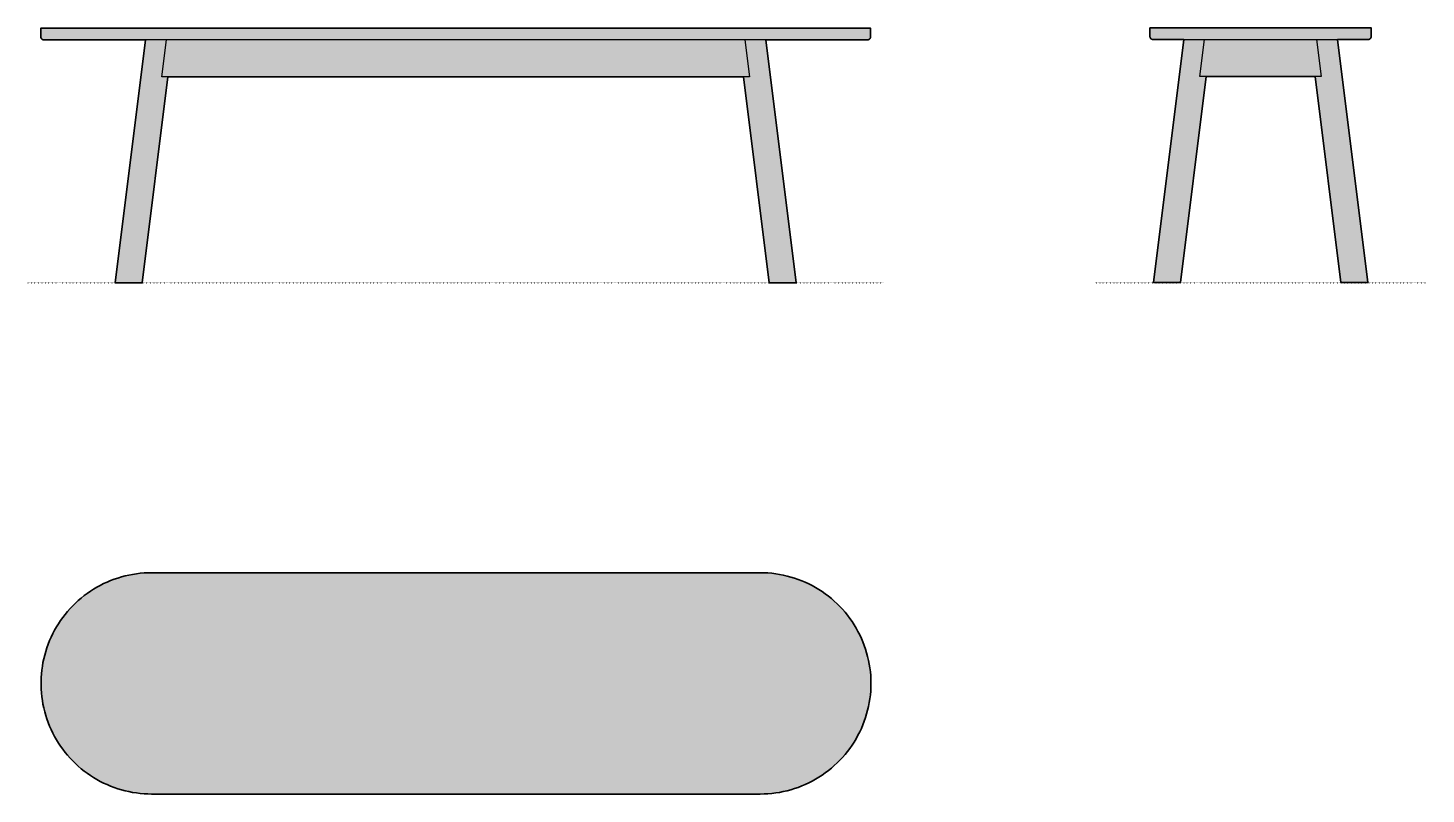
# Model space of a CAD drawing. Header units: millimetres. Extents: x 0 to 2527, y -924 to 460.
import ezdxf

# ---------------------------------------------------------------- set-up
doc = ezdxf.new("R2010")
doc.units = ezdxf.units.MM
doc.linetypes.add('Dots', pattern=[1, 0, -1])
doc.layers.add('Blocks', color=7, linetype='Continuous')
doc.layers.add('Blocks$Fill', color=7, linetype='Continuous', true_color=0xffffff)
for name, color, linetype, lineweight, true_color in [('Blocks$Inner', 7, 'Continuous', 25, 0x007f00), ('Blocks$Outline', 7, 'Continuous', 35, 0xff3f3f), ('Groud', 7, 'Dots', 25, 0x243775)]:
    doc.layers.add(name, color=color, linetype=linetype, lineweight=lineweight, true_color=true_color)

# ---------------------------------------------------------------- blocks, each defined once
blk = doc.blocks.new('Triangle Leg Bench Side')
at = {"layer": 'Blocks$Fill'}
blk.add_hatch(color=256, dxfattribs=at).paths.add_polyline_path([(200.7, 372.5), (154.3, 0.5), (154.2, 0.5), (105.3, 0.5), (160.1, 439.5), (104.9, 439.5), (104.7, 439.5), (104.5, 439.5), (104.3, 439.6), (104.1, 439.6), (103.9, 439.6), (103.7, 439.7), (103.5, 439.7), (103.3, 439.8), (103.1, 439.8), (102.9, 439.9), (102.7, 440), (102.5, 440.1), (102.3, 440.2), (102.2, 440.3), (102, 440.4), (101.8, 440.5), (101.6, 440.6), (101.5, 440.7), (101.3, 440.8), (101.2, 441), (101, 441.1), (100.9, 441.3), (100.7, 441.4), (100.6, 441.6), (100.4, 441.7), (100.3, 441.9), (100.2, 442), (100.1, 442.2), (100, 442.4), (99.9, 442.6), (99.8, 442.7), (99.7, 442.9), (99.6, 443.1), (99.5, 443.3), (99.4, 443.5), (99.4, 443.7), (99.3, 443.9), (99.3, 444.1), (99.2, 444.3), (99.2, 444.5), (99.1, 444.7), (99.1, 444.9), (99.1, 445.1), (99.1, 445.3), (99.1, 445.5), (99.1, 460.5), (499.1, 460.5), (499.1, 445.5), (499.1, 445.3), (499.1, 445.1), (499.1, 444.9), (499, 444.7), (499, 444.5), (499, 444.3), (498.9, 444.1), (498.9, 443.9), (498.8, 443.7), (498.7, 443.5), (498.7, 443.3), (498.6, 443.1), (498.5, 442.9), (498.4, 442.7), (498.3, 442.6), (498.2, 442.4), (498.1, 442.2), (498, 442), (497.9, 441.9), (497.7, 441.7), (497.6, 441.6), (497.5, 441.4), (497.3, 441.3), (497.2, 441.1), (497, 441), (496.9, 440.8), (496.7, 440.7), (496.6, 440.6), (496.4, 440.5), (496.2, 440.4), (496, 440.3), (495.9, 440.2), (495.7, 440.1), (495.5, 440), (495.3, 439.9), (495.1, 439.8), (494.9, 439.8), (494.7, 439.7), (494.5, 439.7), (494.3, 439.6), (494.1, 439.6), (493.9, 439.6), (493.7, 439.5), (493.5, 439.5), (493.3, 439.5), (493.1, 439.5), (438.1, 439.5), (492.8, 0.5), (492.1, 0.5), (443.9, 0.5), (397.5, 372.5)], flags=0)
at = {"layer": 'Blocks$Inner'}
blk.add_lwpolyline([(99.1, 460.5), (99.1, 445.5), (99.1, 445.3), (99.1, 445.1), (99.1, 444.9), (99.1, 444.7), (99.2, 444.5), (99.2, 444.3), (99.3, 444.1), (99.3, 443.9), (99.4, 443.7), (99.4, 443.5), (99.5, 443.3), (99.6, 443.1), (99.7, 442.9), (99.8, 442.7), (99.9, 442.6), (100, 442.4), (100.1, 442.2), (100.2, 442), (100.3, 441.9), (100.4, 441.7), (100.6, 441.6), (100.7, 441.4), (100.9, 441.3), (101, 441.1), (101.2, 441), (101.3, 440.8), (101.5, 440.7), (101.6, 440.6), (101.8, 440.5), (102, 440.4), (102.2, 440.3), (102.3, 440.2), (102.5, 440.1), (102.7, 440), (102.9, 439.9), (103.1, 439.8), (103.3, 439.8), (103.5, 439.7), (103.7, 439.7), (103.9, 439.6), (104.1, 439.6), (104.3, 439.6), (104.5, 439.5), (104.7, 439.5), (104.9, 439.5), (105.1, 439.5), (493.1, 439.5), (493.3, 439.5), (493.5, 439.5), (493.7, 439.5), (493.9, 439.6), (494.1, 439.6), (494.3, 439.6), (494.5, 439.7), (494.7, 439.7), (494.9, 439.8), (495.1, 439.8), (495.3, 439.9), (495.5, 440), (495.7, 440.1), (495.9, 440.2), (496, 440.3), (496.2, 440.4), (496.4, 440.5), (496.6, 440.6), (496.7, 440.7), (496.9, 440.8), (497, 441), (497.2, 441.1), (497.3, 441.3), (497.5, 441.4), (497.6, 441.6), (497.7, 441.7), (497.9, 441.9), (498, 442), (498.1, 442.2), (498.2, 442.4), (498.3, 442.6), (498.4, 442.7), (498.5, 442.9), (498.6, 443.1), (498.7, 443.3), (498.7, 443.5), (498.8, 443.7), (498.9, 443.9), (498.9, 444.1), (499, 444.3), (499, 444.5), (499, 444.7), (499.1, 444.9), (499.1, 445.1), (499.1, 445.3), (499.1, 445.5), (499.1, 460.5)], close=True, dxfattribs=at)
for points in [[(200.7, 372.5), (154.3, 0.5), (154.2, 0.5), (106.1, 0.5), (105.3, 0.5), (160.1, 439.5)], [(400.3, 439.5), (408.7, 372.5), (189.5, 372.5), (197.9, 439.5)], [(438.1, 439.5), (492.8, 0.5), (492.1, 0.5), (444, 0.5), (443.9, 0.5), (397.5, 372.5)]]:
    blk.add_lwpolyline(points, dxfattribs=at)
at = {"layer": 'Blocks$Outline'}
for points in [[(160.1, 439.5), (105.1, 439.5), (104.9, 439.5), (104.7, 439.5), (104.5, 439.5), (104.3, 439.6), (104.1, 439.6), (103.9, 439.6), (103.7, 439.7), (103.5, 439.7), (103.3, 439.8), (103.1, 439.8), (102.9, 439.9), (102.7, 440), (102.5, 440.1), (102.3, 440.2), (102.2, 440.3), (102, 440.4), (101.8, 440.5), (101.6, 440.6), (101.5, 440.7), (101.3, 440.8), (101.2, 441), (101, 441.1), (100.9, 441.3), (100.7, 441.4), (100.6, 441.6), (100.4, 441.7), (100.3, 441.9), (100.2, 442), (100.1, 442.2), (100, 442.4), (99.9, 442.6), (99.8, 442.7), (99.7, 442.9), (99.6, 443.1), (99.5, 443.3), (99.4, 443.5), (99.4, 443.7), (99.3, 443.9), (99.3, 444.1), (99.2, 444.3), (99.2, 444.5), (99.1, 444.7), (99.1, 444.9), (99.1, 445.1), (99.1, 445.3), (99.1, 445.5), (99.1, 460.5)], [(99.1, 460.5), (499.1, 460.5), (499.1, 445.5), (499.1, 445.3), (499.1, 445.1), (499.1, 444.9), (499, 444.7), (499, 444.5), (499, 444.3), (498.9, 444.1), (498.9, 443.9), (498.8, 443.7), (498.7, 443.5), (498.7, 443.3), (498.6, 443.1), (498.5, 442.9), (498.4, 442.7), (498.3, 442.6), (498.2, 442.4), (498.1, 442.2), (498, 442), (497.9, 441.9), (497.7, 441.7), (497.6, 441.6), (497.5, 441.4), (497.3, 441.3), (497.2, 441.1), (497, 441), (496.9, 440.8), (496.7, 440.7), (496.6, 440.6), (496.4, 440.5), (496.2, 440.4), (496, 440.3), (495.9, 440.2), (495.7, 440.1), (495.5, 440), (495.3, 439.9), (495.1, 439.8), (494.9, 439.8), (494.7, 439.7), (494.5, 439.7), (494.3, 439.6), (494.1, 439.6), (493.9, 439.6), (493.7, 439.5), (493.5, 439.5), (493.3, 439.5), (493.1, 439.5), (438.1, 439.5)], [(200.7, 372.5), (154.3, 0.5), (154.2, 0.5), (106.1, 0.5), (105.3, 0.5), (160.1, 439.5)], [(438.1, 439.5), (492.8, 0.5), (492.1, 0.5), (444, 0.5), (443.9, 0.5), (397.5, 372.5)], [(397.5, 372.5), (200.7, 372.5)]]:
    blk.add_lwpolyline(points, dxfattribs=at)
blk = doc.blocks.new('Triangle Leg Bench Top')
at = {"layer": 'Blocks$Fill'}
blk.add_hatch(color=256, dxfattribs=at).paths.add_polyline_path([(193.6, -590.9), (193.7, -597.8), (194.1, -604.6), (194.7, -611.5), (195.5, -618.4), (196.6, -625.2), (197.9, -632), (199.4, -638.7), (201.2, -645.4), (203.2, -652), (205.4, -658.5), (207.9, -665), (210.5, -671.4), (213.4, -677.6), (216.5, -683.8), (219.8, -689.9), (223.4, -695.8), (227.1, -701.6), (231, -707.3), (235.1, -712.8), (239.4, -718.2), (243.9, -723.5), (248.6, -728.6), (253.4, -733.5), (258.4, -738.2), (263.6, -742.8), (268.9, -747.2), (274.4, -751.4), (280, -755.4), (285.8, -759.3), (291.6, -762.9), (297.6, -766.3), (303.7, -769.5), (310, -772.5), (316.3, -775.3), (322.7, -777.9), (329.2, -780.2), (335.8, -782.3), (342.4, -784.2), (349.1, -785.8), (355.9, -787.3), (362.7, -788.4), (369.5, -789.4), (376.4, -790.1), (383.3, -790.6), (390.2, -790.8), (397.1, -790.8), (404, -790.6), (410.9, -790.1), (417.7, -789.4), (424.6, -788.4), (431.4, -787.3), (438.1, -785.8), (444.8, -784.2), (451.5, -782.3), (458, -780.2), (464.5, -777.9), (471, -775.3), (477.3, -772.5), (483.5, -769.5), (489.6, -766.3), (495.6, -762.9), (501.5, -759.3), (507.2, -755.4), (512.8, -751.4), (518.3, -747.2), (523.6, -742.8), (528.8, -738.2), (533.8, -733.5), (538.7, -728.6), (543.3, -723.5), (547.8, -718.2), (552.1, -712.8), (556.2, -707.3), (560.2, -701.6), (563.9, -695.8), (567.4, -689.9), (570.7, -683.8), (573.8, -677.6), (576.7, -671.4), (579.4, -665), (581.8, -658.5), (584, -652), (586, -645.4), (587.8, -638.7), (589.3, -632), (590.6, -625.2), (591.7, -618.4), (592.6, -611.5), (593.1, -604.6), (593.5, -597.8), (593.6, -590.9), (593.6, 509.1), (593.5, 516.1), (593.1, 523.1), (592.5, 530.1), (591.7, 537), (590.6, 543.9), (589.3, 550.7), (587.7, 557.5), (585.9, 564.3), (583.8, 571), (581.6, 577.6), (579.1, 584.1), (576.3, 590.5), (573.4, 596.8), (570.2, 603), (566.8, 609.1), (563.2, 615.1), (559.4, 621), (555.4, 626.7), (551.2, 632.3), (546.8, 637.7), (542.3, 643), (537.5, 648.1), (532.6, 653), (527.4, 657.8), (522.2, 662.4), (516.8, 666.8), (511.2, 671), (505.5, 675), (499.6, 678.8), (493.6, 682.4), (487.5, 685.7), (481.3, 688.9), (475, 691.9), (468.5, 694.6), (462, 697.1), (455.4, 699.4), (448.7, 701.4), (442, 703.2), (435.2, 704.8), (428.4, 706.1), (421.5, 707.2), (414.5, 708.1), (407.6, 708.7), (400.6, 709), (393.6, 709.1), (386.6, 709), (379.7, 708.7), (372.7, 708.1), (365.8, 707.2), (358.9, 706.1), (352, 704.8), (345.2, 703.2), (338.5, 701.4), (331.8, 699.4), (325.2, 697.1), (318.7, 694.6), (312.3, 691.9), (305.9, 688.9), (299.7, 685.7), (293.6, 682.4), (287.6, 678.8), (281.8, 675), (276.1, 671), (270.5, 666.8), (265.1, 662.4), (259.8, 657.8), (254.7, 653), (249.8, 648.1), (245, 643), (240.4, 637.7), (236, 632.3), (231.8, 626.7), (227.8, 621), (224, 615.1), (220.4, 609.1), (217, 603), (213.9, 596.8), (210.9, 590.5), (208.2, 584.1), (205.7, 577.6), (203.4, 571), (201.4, 564.3), (199.6, 557.5), (198, 550.7), (196.7, 543.9), (195.6, 537), (194.7, 530.1), (194.1, 523.1), (193.7, 516.1), (193.6, 509.1)], flags=0)
at = {"layer": 'Blocks$Inner'}
blk.add_lwpolyline([(193.6, -590.9), (193.7, -597.8), (194.1, -604.6), (194.7, -611.5), (195.5, -618.4), (196.6, -625.2), (197.9, -632), (199.4, -638.7), (201.2, -645.4), (203.2, -652), (205.4, -658.5), (207.9, -665), (210.5, -671.4), (213.4, -677.6), (216.5, -683.8), (219.8, -689.9), (223.4, -695.8), (227.1, -701.6), (231, -707.3), (235.1, -712.8), (239.4, -718.2), (243.9, -723.5), (248.6, -728.6), (253.4, -733.5), (258.4, -738.2), (263.6, -742.8), (268.9, -747.2), (274.4, -751.4), (280, -755.4), (285.8, -759.3), (291.6, -762.9), (297.6, -766.3), (303.7, -769.5), (310, -772.5), (316.3, -775.3), (322.7, -777.9), (329.2, -780.2), (335.8, -782.3), (342.4, -784.2), (349.1, -785.8), (355.9, -787.3), (362.7, -788.4), (369.5, -789.4), (376.4, -790.1), (383.3, -790.6), (390.2, -790.8), (397.1, -790.8), (404, -790.6), (410.9, -790.1), (417.7, -789.4), (424.6, -788.4), (431.4, -787.3), (438.1, -785.8), (444.8, -784.2), (451.5, -782.3), (458, -780.2), (464.5, -777.9), (471, -775.3), (477.3, -772.5), (483.5, -769.5), (489.6, -766.3), (495.6, -762.9), (501.5, -759.3), (507.2, -755.4), (512.8, -751.4), (518.3, -747.2), (523.6, -742.8), (528.8, -738.2), (533.8, -733.5), (538.7, -728.6), (543.3, -723.5), (547.8, -718.2), (552.1, -712.8), (556.2, -707.3), (560.2, -701.6), (563.9, -695.8), (567.4, -689.9), (570.7, -683.8), (573.8, -677.6), (576.7, -671.4), (579.4, -665), (581.8, -658.5), (584, -652), (586, -645.4), (587.8, -638.7), (589.3, -632), (590.6, -625.2), (591.7, -618.4), (592.6, -611.5), (593.1, -604.6), (593.5, -597.8), (593.6, -590.9), (593.6, 509.1), (593.5, 516.1), (593.1, 523.1), (592.5, 530.1), (591.7, 537), (590.6, 543.9), (589.3, 550.7), (587.7, 557.5), (585.9, 564.3), (583.8, 571), (581.6, 577.6), (579.1, 584.1), (576.3, 590.5), (573.4, 596.8), (570.2, 603), (566.8, 609.1), (563.2, 615.1), (559.4, 621), (555.4, 626.7), (551.2, 632.3), (546.8, 637.7), (542.3, 643), (537.5, 648.1), (532.6, 653), (527.4, 657.8), (522.2, 662.4), (516.8, 666.8), (511.2, 671), (505.5, 675), (499.6, 678.8), (493.6, 682.4), (487.5, 685.7), (481.3, 688.9), (475, 691.9), (468.5, 694.6), (462, 697.1), (455.4, 699.4), (448.7, 701.4), (442, 703.2), (435.2, 704.8), (428.4, 706.1), (421.5, 707.2), (414.5, 708.1), (407.6, 708.7), (400.6, 709), (393.6, 709.1), (386.6, 709), (379.7, 708.7), (372.7, 708.1), (365.8, 707.2), (358.9, 706.1), (352, 704.8), (345.2, 703.2), (338.5, 701.4), (331.8, 699.4), (325.2, 697.1), (318.7, 694.6), (312.3, 691.9), (305.9, 688.9), (299.7, 685.7), (293.6, 682.4), (287.6, 678.8), (281.8, 675), (276.1, 671), (270.5, 666.8), (265.1, 662.4), (259.8, 657.8), (254.7, 653), (249.8, 648.1), (245, 643), (240.4, 637.7), (236, 632.3), (231.8, 626.7), (227.8, 621), (224, 615.1), (220.4, 609.1), (217, 603), (213.9, 596.8), (210.9, 590.5), (208.2, 584.1), (205.7, 577.6), (203.4, 571), (201.4, 564.3), (199.6, 557.5), (198, 550.7), (196.7, 543.9), (195.6, 537), (194.7, 530.1), (194.1, 523.1), (193.7, 516.1), (193.6, 509.1)], close=True, dxfattribs=at)
at = {"layer": 'Blocks$Outline'}
blk.add_lwpolyline([(193.6, -590.9), (193.7, -597.8), (194.1, -604.6), (194.7, -611.5), (195.5, -618.4), (196.6, -625.2), (197.9, -632), (199.4, -638.7), (201.2, -645.4), (203.2, -652), (205.4, -658.5), (207.9, -665), (210.5, -671.4), (213.4, -677.6), (216.5, -683.8), (219.8, -689.9), (223.4, -695.8), (227.1, -701.6), (231, -707.3), (235.1, -712.8), (239.4, -718.2), (243.9, -723.5), (248.6, -728.6), (253.4, -733.5), (258.4, -738.2), (263.6, -742.8), (268.9, -747.2), (274.4, -751.4), (280, -755.4), (285.8, -759.3), (291.6, -762.9), (297.6, -766.3), (303.7, -769.5), (310, -772.5), (316.3, -775.3), (322.7, -777.9), (329.2, -780.2), (335.8, -782.3), (342.4, -784.2), (349.1, -785.8), (355.9, -787.3), (362.7, -788.4), (369.5, -789.4), (376.4, -790.1), (383.3, -790.6), (390.2, -790.8), (397.1, -790.8), (404, -790.6), (410.9, -790.1), (417.7, -789.4), (424.6, -788.4), (431.4, -787.3), (438.1, -785.8), (444.8, -784.2), (451.5, -782.3), (458, -780.2), (464.5, -777.9), (471, -775.3), (477.3, -772.5), (483.5, -769.5), (489.6, -766.3), (495.6, -762.9), (501.5, -759.3), (507.2, -755.4), (512.8, -751.4), (518.3, -747.2), (523.6, -742.8), (528.8, -738.2), (533.8, -733.5), (538.7, -728.6), (543.3, -723.5), (547.8, -718.2), (552.1, -712.8), (556.2, -707.3), (560.2, -701.6), (563.9, -695.8), (567.4, -689.9), (570.7, -683.8), (573.8, -677.6), (576.7, -671.4), (579.4, -665), (581.8, -658.5), (584, -652), (586, -645.4), (587.8, -638.7), (589.3, -632), (590.6, -625.2), (591.7, -618.4), (592.6, -611.5), (593.1, -604.6), (593.5, -597.8), (593.6, -590.9), (593.6, 509.1), (593.5, 516.1), (593.1, 523.1), (592.5, 530.1), (591.7, 537), (590.6, 543.9), (589.3, 550.7), (587.7, 557.5), (585.9, 564.3), (583.8, 571), (581.6, 577.6), (579.1, 584.1), (576.3, 590.5), (573.4, 596.8), (570.2, 603), (566.8, 609.1), (563.2, 615.1), (559.4, 621), (555.4, 626.7), (551.2, 632.3), (546.8, 637.7), (542.3, 643), (537.5, 648.1), (532.6, 653), (527.4, 657.8), (522.2, 662.4), (516.8, 666.8), (511.2, 671), (505.5, 675), (499.6, 678.8), (493.6, 682.4), (487.5, 685.7), (481.3, 688.9), (475, 691.9), (468.5, 694.6), (462, 697.1), (455.4, 699.4), (448.7, 701.4), (442, 703.2), (435.2, 704.8), (428.4, 706.1), (421.5, 707.2), (414.5, 708.1), (407.6, 708.7), (400.6, 709), (393.6, 709.1), (386.6, 709), (379.7, 708.7), (372.7, 708.1), (365.8, 707.2), (358.9, 706.1), (352, 704.8), (345.2, 703.2), (338.5, 701.4), (331.8, 699.4), (325.2, 697.1), (318.7, 694.6), (312.3, 691.9), (305.9, 688.9), (299.7, 685.7), (293.6, 682.4), (287.6, 678.8), (281.8, 675), (276.1, 671), (270.5, 666.8), (265.1, 662.4), (259.8, 657.8), (254.7, 653), (249.8, 648.1), (245, 643), (240.4, 637.7), (236, 632.3), (231.8, 626.7), (227.8, 621), (224, 615.1), (220.4, 609.1), (217, 603), (213.9, 596.8), (210.9, 590.5), (208.2, 584.1), (205.7, 577.6), (203.4, 571), (201.4, 564.3), (199.6, 557.5), (198, 550.7), (196.7, 543.9), (195.6, 537), (194.7, 530.1), (194.1, 523.1), (193.7, 516.1), (193.6, 509.1)], close=True, dxfattribs=at)
blk = doc.blocks.new('Triangle Leg Bench Front')
at = {"layer": 'Blocks$Fill'}
blk.add_hatch(color=256, dxfattribs=at).paths.add_polyline_path([(212.4, 439), (28.8, 439), (28.6, 439), (28.4, 439), (28.2, 439.1), (28, 439.1), (27.8, 439.1), (27.6, 439.2), (27.4, 439.2), (27.2, 439.3), (27, 439.3), (26.8, 439.4), (26.7, 439.5), (26.5, 439.6), (26.3, 439.7), (26.1, 439.8), (25.9, 439.9), (25.8, 440), (25.6, 440.1), (25.4, 440.2), (25.3, 440.3), (25.1, 440.5), (25, 440.6), (24.8, 440.8), (24.7, 440.9), (24.5, 441.1), (24.4, 441.2), (24.3, 441.4), (24.1, 441.5), (24, 441.7), (23.9, 441.9), (23.8, 442.1), (23.7, 442.2), (23.6, 442.4), (23.5, 442.6), (23.5, 442.8), (23.4, 443), (23.3, 443.2), (23.3, 443.4), (23.2, 443.6), (23.2, 443.8), (23.1, 444), (23.1, 444.2), (23.1, 444.4), (23.1, 444.6), (23, 444.8), (23, 445), (23, 460), (1523, 460), (1523, 445), (1523, 444.8), (1523, 444.6), (1523, 444.4), (1523, 444.2), (1523, 444), (1522.9, 443.8), (1522.9, 443.6), (1522.8, 443.4), (1522.8, 443.2), (1522.7, 443), (1522.6, 442.8), (1522.5, 442.6), (1522.5, 442.4), (1522.4, 442.2), (1522.3, 442.1), (1522.2, 441.9), (1522.1, 441.7), (1521.9, 441.5), (1521.8, 441.4), (1521.7, 441.2), (1521.6, 441.1), (1521.4, 440.9), (1521.3, 440.8), (1521.1, 440.6), (1521, 440.5), (1520.8, 440.3), (1520.7, 440.2), (1520.5, 440.1), (1520.3, 440), (1520.2, 439.9), (1520, 439.8), (1519.8, 439.7), (1519.6, 439.6), (1519.4, 439.5), (1519.2, 439.4), (1519.1, 439.3), (1518.9, 439.3), (1518.7, 439.2), (1518.5, 439.2), (1518.3, 439.1), (1518.1, 439.1), (1517.9, 439.1), (1517.7, 439), (1517.5, 439), (1517.2, 439), (1517, 439), (1333.7, 439), (1388.4, 0), (1387.7, 0), (1339.5, 0), (1293.1, 372), (253, 372), (206.6, 0), (206.5, 0), (157.7, 0)], flags=0)
at = {"layer": 'Blocks$Inner'}
blk.add_lwpolyline([(1517, 439), (29, 439), (28.8, 439), (28.6, 439), (28.4, 439), (28.2, 439.1), (28, 439.1), (27.8, 439.1), (27.6, 439.2), (27.4, 439.2), (27.2, 439.3), (27, 439.3), (26.8, 439.4), (26.7, 439.5), (26.5, 439.6), (26.3, 439.7), (26.1, 439.8), (25.9, 439.9), (25.8, 440), (25.6, 440.1), (25.4, 440.2), (25.3, 440.3), (25.1, 440.5), (25, 440.6), (24.8, 440.8), (24.7, 440.9), (24.5, 441.1), (24.4, 441.2), (24.3, 441.4), (24.1, 441.5), (24, 441.7), (23.9, 441.9), (23.8, 442.1), (23.7, 442.2), (23.6, 442.4), (23.5, 442.6), (23.5, 442.8), (23.4, 443), (23.3, 443.2), (23.3, 443.4), (23.2, 443.6), (23.2, 443.8), (23.1, 444), (23.1, 444.2), (23.1, 444.4), (23.1, 444.6), (23, 444.8), (23, 445), (23, 460), (1523, 460), (1523, 445), (1523, 444.8), (1523, 444.6), (1523, 444.4), (1523, 444.2), (1523, 444), (1522.9, 443.8), (1522.9, 443.6), (1522.8, 443.4), (1522.8, 443.2), (1522.7, 443), (1522.6, 442.8), (1522.5, 442.6), (1522.5, 442.4), (1522.4, 442.2), (1522.3, 442.1), (1522.2, 441.9), (1522.1, 441.7), (1521.9, 441.5), (1521.8, 441.4), (1521.7, 441.2), (1521.6, 441.1), (1521.4, 440.9), (1521.3, 440.8), (1521.1, 440.6), (1521, 440.5), (1520.8, 440.3), (1520.7, 440.2), (1520.5, 440.1), (1520.3, 440), (1520.2, 439.9), (1520, 439.8), (1519.8, 439.7), (1519.6, 439.6), (1519.4, 439.5), (1519.2, 439.4), (1519.1, 439.3), (1518.9, 439.3), (1518.7, 439.2), (1518.5, 439.2), (1518.3, 439.1), (1518.1, 439.1), (1517.9, 439.1), (1517.7, 439), (1517.5, 439), (1517.2, 439)], close=True, dxfattribs=at)
for points in [[(253, 372), (206.6, 0), (206.5, 0), (158.4, 0), (157.7, 0), (212.4, 439)], [(1295.9, 439), (1304.3, 372), (241.8, 372), (250.2, 439)], [(1333.7, 439), (1388.4, 0), (1387.7, 0), (1339.6, 0), (1339.5, 0), (1293.1, 372)]]:
    blk.add_lwpolyline(points, dxfattribs=at)
at = {"layer": 'Blocks$Outline'}
for points in [[(212.4, 439), (29, 439), (28.8, 439), (28.6, 439), (28.4, 439), (28.2, 439.1), (28, 439.1), (27.8, 439.1), (27.6, 439.2), (27.4, 439.2), (27.2, 439.3), (27, 439.3), (26.8, 439.4), (26.7, 439.5), (26.5, 439.6), (26.3, 439.7), (26.1, 439.8), (25.9, 439.9), (25.8, 440), (25.6, 440.1), (25.4, 440.2), (25.3, 440.3), (25.1, 440.5), (25, 440.6), (24.8, 440.8), (24.7, 440.9), (24.5, 441.1), (24.4, 441.2), (24.3, 441.4), (24.1, 441.5), (24, 441.7), (23.9, 441.9), (23.8, 442.1), (23.7, 442.2), (23.6, 442.4), (23.5, 442.6), (23.5, 442.8), (23.4, 443), (23.3, 443.2), (23.3, 443.4), (23.2, 443.6), (23.2, 443.8), (23.1, 444), (23.1, 444.2), (23.1, 444.4), (23.1, 444.6), (23, 444.8), (23, 445), (23, 460), (1523, 460), (1523, 445), (1523, 444.8), (1523, 444.6), (1523, 444.4), (1523, 444.2), (1523, 444), (1522.9, 443.8), (1522.9, 443.6), (1522.8, 443.4), (1522.8, 443.2), (1522.7, 443), (1522.6, 442.8), (1522.5, 442.6), (1522.5, 442.4), (1522.4, 442.2), (1522.3, 442.1), (1522.2, 441.9), (1522.1, 441.7), (1521.9, 441.5), (1521.8, 441.4), (1521.7, 441.2), (1521.6, 441.1), (1521.4, 440.9), (1521.3, 440.8), (1521.1, 440.6), (1521, 440.5), (1520.8, 440.3), (1520.7, 440.2), (1520.5, 440.1), (1520.3, 440), (1520.2, 439.9), (1520, 439.8), (1519.8, 439.7), (1519.6, 439.6), (1519.4, 439.5), (1519.2, 439.4), (1519.1, 439.3), (1518.9, 439.3), (1518.7, 439.2), (1518.5, 439.2), (1518.3, 439.1), (1518.1, 439.1), (1517.9, 439.1), (1517.7, 439), (1517.5, 439), (1517.2, 439), (1517, 439)], [(253, 372), (206.6, 0), (206.5, 0), (158.4, 0), (157.7, 0), (212.4, 439)], [(1333.7, 439), (1388.4, 0), (1387.7, 0), (1339.6, 0), (1339.5, 0), (1293.1, 372)], [(1517, 439), (1333.7, 439)], [(1293.1, 372), (253, 372)]]:
    blk.add_lwpolyline(points, dxfattribs=at)

msp = doc.modelspace()

# ---------------------------------------------------------------- linework, layer by layer
at = {"layer": 'Groud'}
for points in [[(0, 0), (1546.1, 0)], [(1928.7, 0), (2526.9, 0)]]:
    msp.add_lwpolyline(points, dxfattribs=at)

# ---------------------------------------------------------------- block references
at = {"layer": 'Blocks'}
for name, p in [('Triangle Leg Bench Front', (0, 0)), ('Triangle Leg Bench Side', (1928.7, 0))]:
    msp.add_blockref(name, p, dxfattribs=at)
at = {"layer": 'Blocks', "rotation": 270.0000000000007}
msp.add_blockref('Triangle Leg Bench Top', (814.4, -330.5), dxfattribs=at)

doc.saveas('drawing.dxf')
